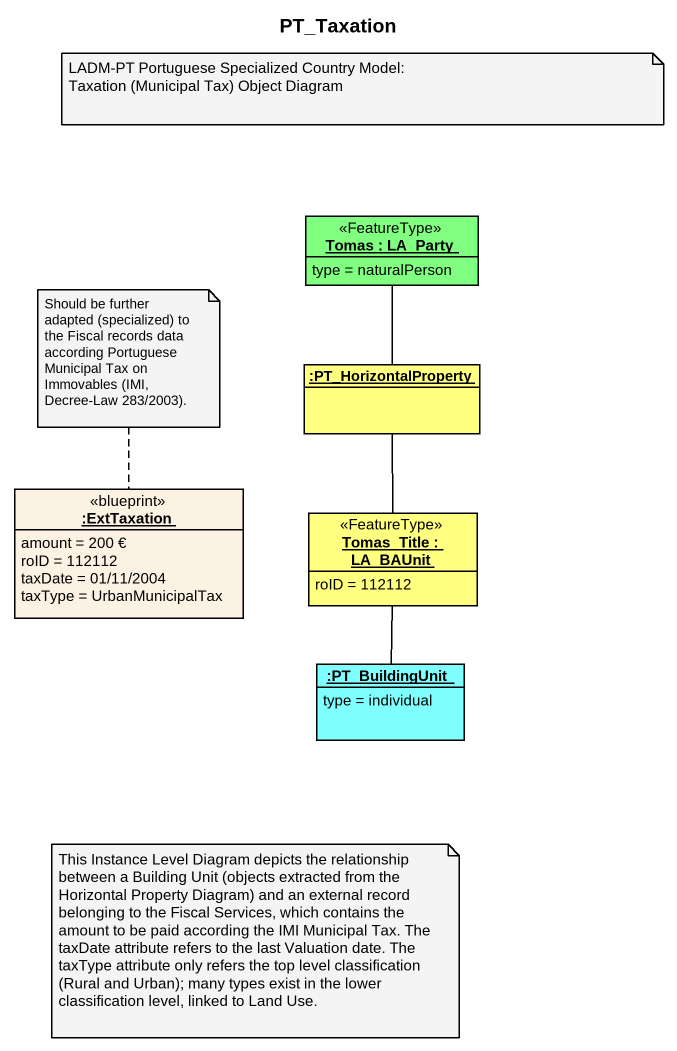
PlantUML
@startuml
title PT_Taxation
hide circle
hide empty members
object "Tomas : LA_Party" as Tomas <<FeatureType>> #80FF80 {
  type = naturalPerson
}
object ":PT_HorizontalProperty" as PT_HorizontalProperty #FFFF80
object ":ExtTaxation" as ExtTaxation <<blueprint>> #FCF2E3 {
  amount = 200 €
  roID = 112112
  taxDate = 01/11/2004
  taxType = UrbanMunicipalTax
}
object "Tomas_Title : LA_BAUnit" as Tomas_Title <<FeatureType>> #FFFF80 {
  roID = 112112
}
object ":PT_BuildingUnit" as PT_BuildingUnit #80FFFF {
  type = individual
}
Tomas -- PT_HorizontalProperty
PT_HorizontalProperty -- Tomas_Title
Tomas_Title -- PT_BuildingUnit
note as N1
  LADM-PT Portuguese Specialized Country Model:
  Taxation (Municipal Tax) Object Diagram
end note
note top of ExtTaxation : Should be further adapted (specialized) to the Fiscal records data according Portuguese Municipal Tax on Immovables (IMI, Decree-Law 283/2003).
note as N3
  This Instance Level Diagram depicts the relationship between a Building Unit (objects extracted from the Horizontal Property Diagram) and an external record belonging to the Fiscal Services, which contains the amount to be paid according the IMI Municipal Tax. The taxDate attribute refers to the last Valuation date. The taxType attribute only refers the top level classification (Rural and Urban); many types exist in the lower classification level, linked to Land Use.
end note
@enduml
